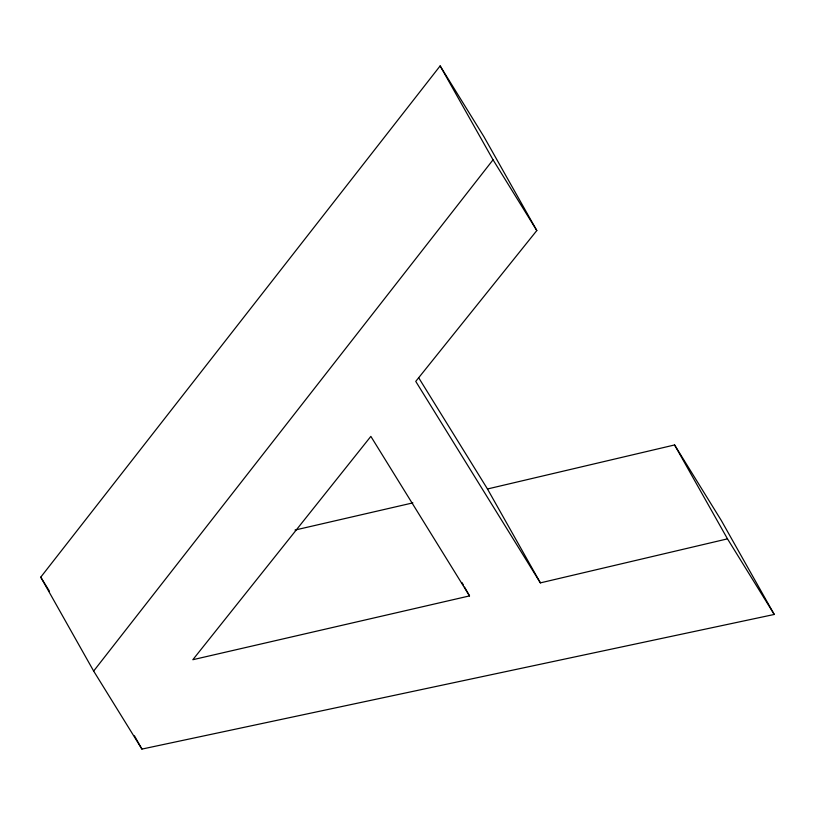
<?xml version="1.0" encoding="UTF-8"?>
<svg xmlns="http://www.w3.org/2000/svg" width="815" height="815" viewBox="0 0 815 815"><rect width="100%" height="100%" fill="white"/><g stroke="black" fill="none" stroke-linecap="round" stroke-linejoin="round"><path stroke-width="1.22" d="M40.75 577.163L440.141 65.913L483.896 136.655L536.81 230.553L415.752 381.389L540.376 582.878L727.489 538.858L774.25 614.459L141.922 749.087L93.654 671.061L40.75 577.163L49.348 591.058M93.654 671.061L493.044 159.811L440.141 65.913M418.829 377.997L487.472 488.98L674.586 444.959L721.346 520.561L774.25 614.459M295.02 530.056L412.889 502.875M469.522 595.908L192.839 659.712L370.856 436.382L469.522 595.908L464.54 587.075M493.044 159.811L536.81 230.553M674.586 444.959L727.489 538.858M487.472 488.98L540.376 582.878M462.054 582.654L463.297 584.864M134.455 735.833L141.922 749.087"/></g></svg>
